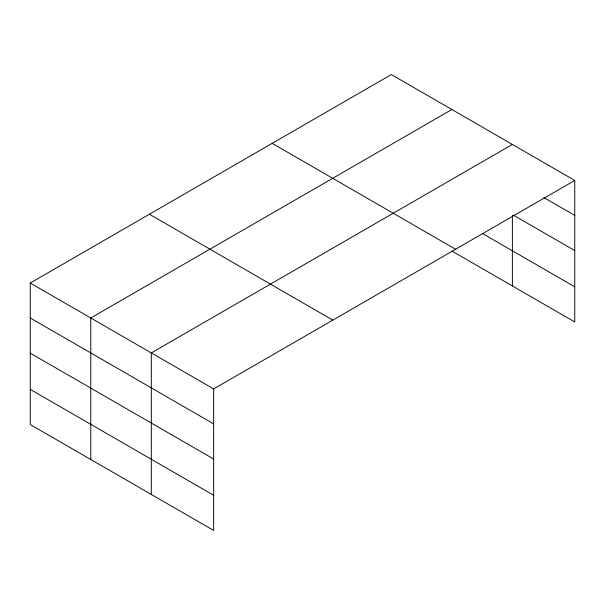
<?xml version="1.0" encoding="UTF-8"?>
<svg xmlns="http://www.w3.org/2000/svg" width="605" height="605" viewBox="0 0 605 605"><rect width="100%" height="100%" fill="white"/><g stroke="black" fill="none" stroke-linecap="round" stroke-linejoin="round"><path stroke-width="0.91" d="M30.25 283.034L213.663 388.924L213.663 530.441L30.25 424.551L30.25 283.034L391.337 74.559L574.75 180.449L574.75 321.966L451.867 251.022M451.867 109.505L90.773 317.98L90.773 459.49M512.39 144.451L151.303 352.919L151.303 494.436M213.663 388.924L574.75 180.449M543.978 197.631L574.75 215.403M513.199 215.032L574.75 250.568M482.124 233.326L574.75 286.8M272.182 143.355L455.588 249.245M149.412 214.238L332.818 320.128M30.25 317.98L213.663 423.878M30.25 353.154L213.663 459.044M30.25 389.386L213.663 495.276M512.39 215.493L512.39 285.961"/></g></svg>
